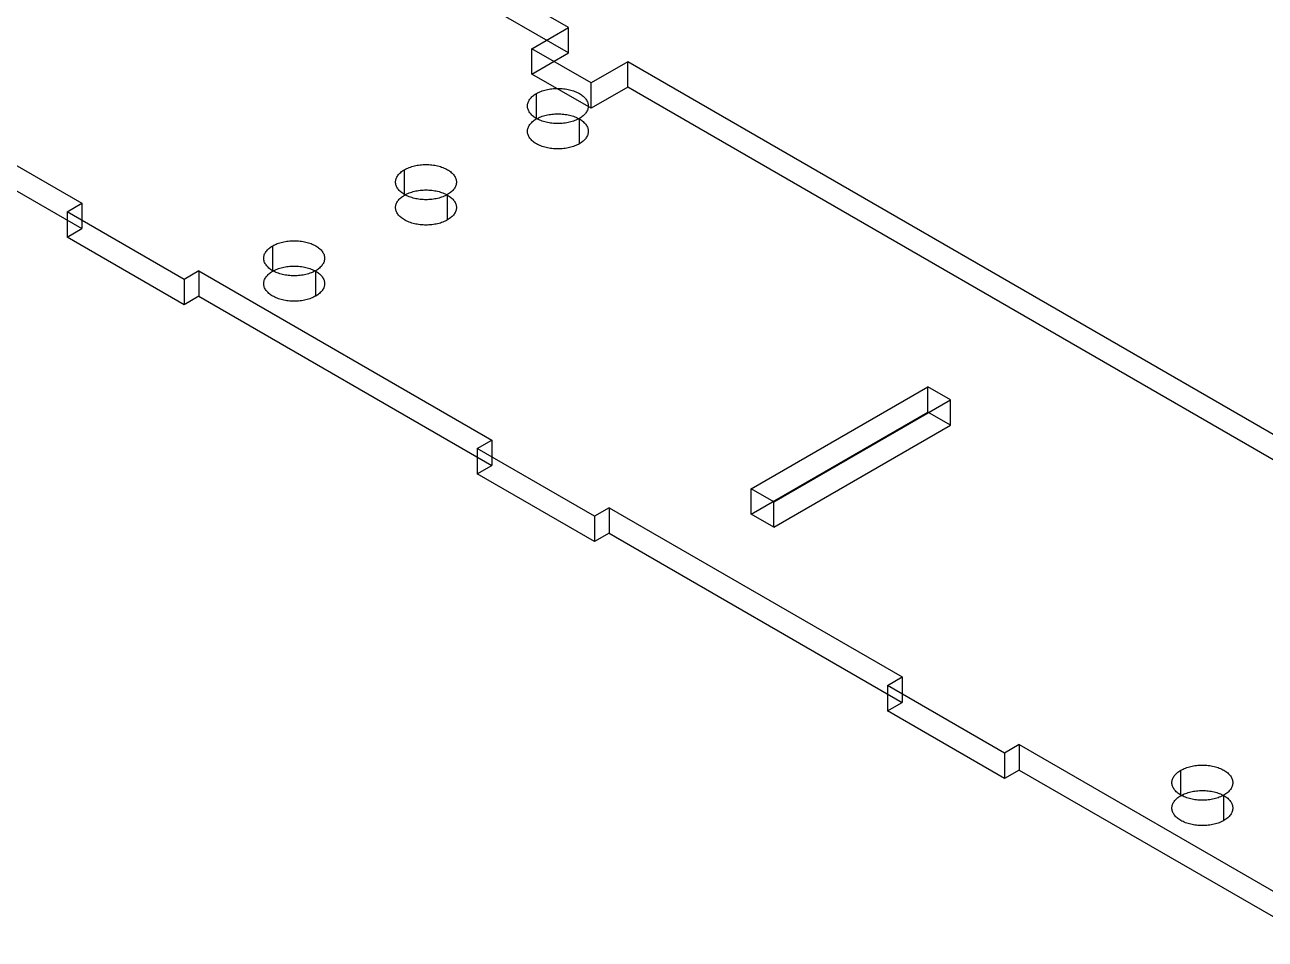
# Model space of a CAD drawing. Header units: inches. Extents: x 3 to 201, y 3 to 129.
# Drawn here: x 177.395 to 182.26, y 68.857 to 72.443 of the extents above; entities that cross this region are included whole.
import ezdxf

# ---------------------------------------------------------------- set-up
doc = ezdxf.new("R2010")
doc.units = ezdxf.units.IN
doc.header["$MEASUREMENT"] = 0

msp = doc.modelspace()

# ---------------------------------------------------------------- linework, layer by layer
at = {"layer": 'OUTLINE'}
for p, q in [((179.5274, 72.4321), (176.0538, 74.4376)), ((179.5274, 72.3325), (176.0538, 74.3381)), ((176.469, 72.4064), (177.6182, 71.7429)), ((179.3837, 72.3491), (179.5274, 72.4321)), ((179.5274, 72.3325), (179.5274, 72.4321)), ((176.469, 72.3069), (177.6182, 71.6433)), ((179.3837, 72.2496), (179.3837, 72.3491)), ((179.6163, 72.2148), (179.3837, 72.3491)), ((179.3837, 72.2496), (179.5274, 72.3325)), ((179.76, 72.2978), (179.6163, 72.2148)), ((183.2336, 70.2922), (179.76, 72.2978)), ((179.76, 72.1982), (179.76, 72.2978)), ((179.6163, 72.1153), (179.3837, 72.2496)), ((179.6163, 72.1153), (179.6163, 72.2148)), ((179.3804, 72.1569), (179.3833, 72.1598)), ((179.3833, 72.1598), (179.3864, 72.1627)), ((179.3864, 72.1627), (179.3898, 72.1654)), ((179.3898, 72.1654), (179.3934, 72.1681)), ((179.3934, 72.1681), (179.3972, 72.1707)), ((179.3972, 72.1707), (179.4013, 72.1731)), ((179.4013, 72.1731), (179.4055, 72.1754)), ((179.4013, 72.0736), (179.4013, 72.1731)), ((179.4055, 72.1754), (179.41, 72.1777)), ((179.41, 72.1777), (179.4146, 72.1797)), ((179.4146, 72.1797), (179.4194, 72.1817)), ((179.4194, 72.1817), (179.4243, 72.1835)), ((179.4243, 72.1835), (179.4294, 72.1852)), ((179.4294, 72.1852), (179.4347, 72.1867)), ((179.4347, 72.1867), (179.44, 72.1881)), ((179.44, 72.1881), (179.4455, 72.1893)), ((179.4455, 72.1893), (179.451, 72.1903)), ((179.451, 72.1903), (179.4567, 72.1912)), ((179.4567, 72.1912), (179.4624, 72.192)), ((179.4624, 72.192), (179.4682, 72.1926)), ((179.4682, 72.1926), (179.474, 72.193)), ((179.474, 72.193), (179.4798, 72.1932)), ((179.4798, 72.1932), (179.4857, 72.1933)), ((179.4857, 72.1933), (179.4915, 72.1932)), ((179.4915, 72.1932), (179.4974, 72.193)), ((179.4974, 72.193), (179.5032, 72.1926)), ((179.5032, 72.1926), (179.509, 72.192)), ((179.509, 72.192), (179.5147, 72.1912)), ((179.5147, 72.1912), (179.5203, 72.1903)), ((179.5203, 72.1903), (179.5259, 72.1893)), ((179.5259, 72.1893), (179.5314, 72.1881)), ((179.5314, 72.1881), (179.5367, 72.1867)), ((179.5367, 72.1867), (179.5419, 72.1852)), ((179.5419, 72.1852), (179.547, 72.1835)), ((179.547, 72.1835), (179.552, 72.1817)), ((179.552, 72.1817), (179.5568, 72.1797)), ((179.5568, 72.1797), (179.5614, 72.1777)), ((179.5614, 72.1777), (179.5658, 72.1754)), ((179.5658, 72.1754), (179.5701, 72.1731)), ((179.5701, 72.1731), (179.5741, 72.1707)), ((179.5741, 72.1707), (179.5779, 72.1681)), ((179.5779, 72.1681), (179.5815, 72.1654)), ((179.5815, 72.1654), (179.5849, 72.1627)), ((179.5849, 72.1627), (179.5881, 72.1598)), ((179.5881, 72.1598), (179.5909, 72.1569)), ((179.76, 72.1982), (179.6163, 72.1153)), ((183.2336, 70.1927), (179.76, 72.1982)), ((179.3663, 72.1244), (179.3665, 72.1278)), ((179.3665, 72.121), (179.3663, 72.1244)), ((179.3665, 72.1278), (179.3669, 72.1311)), ((179.3669, 72.1176), (179.3665, 72.121)), ((179.3669, 72.1311), (179.3676, 72.1345)), ((179.3676, 72.1143), (179.3669, 72.1176)), ((179.3676, 72.1345), (179.3686, 72.1378)), ((179.3686, 72.1109), (179.3676, 72.1143)), ((179.3686, 72.1378), (179.3699, 72.1411)), ((179.3699, 72.1076), (179.3686, 72.1109)), ((179.3699, 72.1411), (179.3715, 72.1444)), ((179.3715, 72.1444), (179.3733, 72.1476)), ((179.3733, 72.1476), (179.3754, 72.1508)), ((179.3754, 72.1508), (179.3778, 72.1538)), ((179.3778, 72.1538), (179.3804, 72.1569)), ((179.5909, 72.1569), (179.5936, 72.1538)), ((179.5936, 72.1538), (179.596, 72.1508)), ((179.596, 72.1508), (179.5981, 72.1476)), ((179.5981, 72.1476), (179.5999, 72.1444)), ((179.5999, 72.1444), (179.6015, 72.1411)), ((179.6015, 72.1411), (179.6027, 72.1378)), ((179.6027, 72.1109), (179.6015, 72.1076)), ((179.6027, 72.1378), (179.6037, 72.1345)), ((179.6037, 72.1143), (179.6027, 72.1109)), ((179.6037, 72.1345), (179.6045, 72.1311)), ((179.6045, 72.1176), (179.6037, 72.1143)), ((179.6045, 72.1311), (179.6049, 72.1278)), ((179.6049, 72.121), (179.6045, 72.1176)), ((179.6049, 72.1278), (179.605, 72.1244)), ((179.605, 72.1244), (179.6049, 72.121)), ((179.3715, 72.1044), (179.3699, 72.1076)), ((179.3733, 72.1012), (179.3715, 72.1044)), ((179.3754, 72.098), (179.3733, 72.1012)), ((179.3778, 72.0949), (179.3754, 72.098)), ((179.3804, 72.0919), (179.3778, 72.0949)), ((179.3833, 72.089), (179.3804, 72.0919)), ((179.3864, 72.0861), (179.3833, 72.089)), ((179.3833, 72.0603), (179.3864, 72.0631)), ((179.3898, 72.0833), (179.3864, 72.0861)), ((179.3864, 72.0631), (179.3898, 72.0659)), ((179.3934, 72.0807), (179.3898, 72.0833)), ((179.3898, 72.0659), (179.3934, 72.0686)), ((179.3972, 72.0781), (179.3934, 72.0807)), ((179.3934, 72.0686), (179.3972, 72.0711)), ((179.4013, 72.0757), (179.3972, 72.0781)), ((179.3972, 72.0711), (179.4013, 72.0736)), ((179.4013, 72.0736), (179.4055, 72.0759)), ((179.4055, 72.0733), (179.4013, 72.0757)), ((179.4055, 72.0759), (179.41, 72.0781)), ((179.41, 72.0711), (179.4055, 72.0733)), ((179.41, 72.0781), (179.4146, 72.0802)), ((179.4146, 72.069), (179.41, 72.0711)), ((179.4146, 72.0802), (179.4194, 72.0822)), ((179.4194, 72.0671), (179.4146, 72.069)), ((179.4194, 72.0822), (179.4243, 72.084)), ((179.4243, 72.0653), (179.4194, 72.0671)), ((179.4243, 72.084), (179.4294, 72.0856)), ((179.4294, 72.0636), (179.4243, 72.0653)), ((179.4294, 72.0856), (179.4347, 72.0872)), ((179.4347, 72.0621), (179.4294, 72.0636)), ((179.4347, 72.0872), (179.44, 72.0885)), ((179.44, 72.0607), (179.4347, 72.0621)), ((179.44, 72.0885), (179.4455, 72.0897)), ((179.4455, 72.0595), (179.44, 72.0607)), ((179.4455, 72.0897), (179.451, 72.0908)), ((179.451, 72.0908), (179.4567, 72.0917)), ((179.4567, 72.0917), (179.4624, 72.0924)), ((179.4624, 72.0924), (179.4682, 72.093)), ((179.4682, 72.093), (179.474, 72.0934)), ((179.474, 72.0934), (179.4798, 72.0937)), ((179.4798, 72.0937), (179.4857, 72.0938)), ((179.4857, 72.0938), (179.4915, 72.0937)), ((179.4915, 72.0937), (179.4974, 72.0934)), ((179.4974, 72.0934), (179.5032, 72.093)), ((179.5032, 72.093), (179.509, 72.0924)), ((179.509, 72.0924), (179.5147, 72.0917)), ((179.5147, 72.0917), (179.5203, 72.0908)), ((179.5203, 72.0908), (179.5259, 72.0897)), ((179.5259, 72.0897), (179.5314, 72.0885)), ((179.5314, 72.0607), (179.5259, 72.0595)), ((179.5314, 72.0885), (179.5367, 72.0872)), ((179.5367, 72.0621), (179.5314, 72.0607)), ((179.5367, 72.0872), (179.5419, 72.0856)), ((179.5419, 72.0636), (179.5367, 72.0621)), ((179.5419, 72.0856), (179.547, 72.084)), ((179.547, 72.0653), (179.5419, 72.0636)), ((179.547, 72.084), (179.552, 72.0822)), ((179.552, 72.0671), (179.547, 72.0653)), ((179.552, 72.0822), (179.5568, 72.0802)), ((179.5568, 72.069), (179.552, 72.0671)), ((179.5568, 72.0802), (179.5614, 72.0781)), ((179.5614, 72.0711), (179.5568, 72.069)), ((179.5614, 72.0781), (179.5658, 72.0759)), ((179.5658, 72.0733), (179.5614, 72.0711)), ((179.5658, 72.0759), (179.5701, 72.0736)), ((179.5701, 72.0757), (179.5658, 72.0733)), ((179.5741, 72.0781), (179.5701, 72.0757)), ((179.5701, 71.9761), (179.5701, 72.0757)), ((179.5701, 72.0736), (179.5741, 72.0711)), ((179.5779, 72.0807), (179.5741, 72.0781)), ((179.5741, 72.0711), (179.5779, 72.0686)), ((179.5815, 72.0833), (179.5779, 72.0807)), ((179.5779, 72.0686), (179.5815, 72.0659)), ((179.5849, 72.0861), (179.5815, 72.0833)), ((179.5815, 72.0659), (179.5849, 72.0631)), ((179.5881, 72.089), (179.5849, 72.0861)), ((179.5849, 72.0631), (179.5881, 72.0603)), ((179.5909, 72.0919), (179.5881, 72.089)), ((179.5936, 72.0949), (179.5909, 72.0919)), ((179.596, 72.098), (179.5936, 72.0949)), ((179.5981, 72.1012), (179.596, 72.098)), ((179.5999, 72.1044), (179.5981, 72.1012)), ((179.6015, 72.1076), (179.5999, 72.1044)), ((179.3663, 72.0249), (179.3665, 72.0282)), ((179.3665, 72.0215), (179.3663, 72.0249)), ((179.3665, 72.0282), (179.3669, 72.0316)), ((179.3669, 72.0181), (179.3665, 72.0215)), ((179.3669, 72.0316), (179.3676, 72.035)), ((179.3676, 72.0147), (179.3669, 72.0181)), ((179.3676, 72.035), (179.3686, 72.0383)), ((179.3686, 72.0114), (179.3676, 72.0147)), ((179.3686, 72.0383), (179.3699, 72.0416)), ((179.3699, 72.0416), (179.3715, 72.0449)), ((179.3715, 72.0449), (179.3733, 72.0481)), ((179.3733, 72.0481), (179.3754, 72.0512)), ((179.3754, 72.0512), (179.3778, 72.0543)), ((179.3778, 72.0543), (179.3804, 72.0573)), ((179.3804, 72.0573), (179.3833, 72.0603)), ((179.451, 72.0584), (179.4455, 72.0595)), ((179.4567, 72.0575), (179.451, 72.0584)), ((179.4624, 72.0568), (179.4567, 72.0575)), ((179.4682, 72.0562), (179.4624, 72.0568)), ((179.474, 72.0558), (179.4682, 72.0562)), ((179.4798, 72.0556), (179.474, 72.0558)), ((179.4857, 72.0555), (179.4798, 72.0556)), ((179.4915, 72.0556), (179.4857, 72.0555)), ((179.4974, 72.0558), (179.4915, 72.0556)), ((179.5032, 72.0562), (179.4974, 72.0558)), ((179.509, 72.0568), (179.5032, 72.0562)), ((179.5147, 72.0575), (179.509, 72.0568)), ((179.5203, 72.0584), (179.5147, 72.0575)), ((179.5259, 72.0595), (179.5203, 72.0584)), ((179.5881, 72.0603), (179.5909, 72.0573)), ((179.5909, 72.0573), (179.5936, 72.0543)), ((179.5936, 72.0543), (179.596, 72.0512)), ((179.596, 72.0512), (179.5981, 72.0481)), ((179.5981, 72.0481), (179.5999, 72.0449)), ((179.5999, 72.0449), (179.6015, 72.0416)), ((179.6015, 72.0416), (179.6027, 72.0383)), ((179.6027, 72.0383), (179.6037, 72.035)), ((179.6037, 72.0147), (179.6027, 72.0114)), ((179.6037, 72.035), (179.6045, 72.0316)), ((179.6045, 72.0181), (179.6037, 72.0147)), ((179.6045, 72.0316), (179.6049, 72.0282)), ((179.6049, 72.0215), (179.6045, 72.0181)), ((179.6049, 72.0282), (179.605, 72.0249)), ((179.605, 72.0249), (179.6049, 72.0215)), ((179.3699, 72.0081), (179.3686, 72.0114)), ((179.3715, 72.0049), (179.3699, 72.0081)), ((179.3733, 72.0016), (179.3715, 72.0049)), ((179.3754, 71.9985), (179.3733, 72.0016)), ((179.3778, 71.9954), (179.3754, 71.9985)), ((179.3804, 71.9924), (179.3778, 71.9954)), ((179.3833, 71.9894), (179.3804, 71.9924)), ((179.3864, 71.9866), (179.3833, 71.9894)), ((179.3898, 71.9838), (179.3864, 71.9866)), ((179.3934, 71.9811), (179.3898, 71.9838)), ((179.3972, 71.9786), (179.3934, 71.9811)), ((179.4013, 71.9761), (179.3972, 71.9786)), ((179.4055, 71.9738), (179.4013, 71.9761)), ((179.41, 71.9716), (179.4055, 71.9738)), ((179.4146, 71.9695), (179.41, 71.9716)), ((179.4194, 71.9676), (179.4146, 71.9695)), ((179.4243, 71.9658), (179.4194, 71.9676)), ((179.4294, 71.9641), (179.4243, 71.9658)), ((179.4347, 71.9626), (179.4294, 71.9641)), ((179.5419, 71.9641), (179.5367, 71.9626)), ((179.547, 71.9658), (179.5419, 71.9641)), ((179.552, 71.9676), (179.547, 71.9658)), ((179.5568, 71.9695), (179.552, 71.9676)), ((179.5614, 71.9716), (179.5568, 71.9695)), ((179.5658, 71.9738), (179.5614, 71.9716)), ((179.5701, 71.9761), (179.5658, 71.9738)), ((179.5741, 71.9786), (179.5701, 71.9761)), ((179.5779, 71.9811), (179.5741, 71.9786)), ((179.5815, 71.9838), (179.5779, 71.9811)), ((179.5849, 71.9866), (179.5815, 71.9838)), ((179.5881, 71.9894), (179.5849, 71.9866)), ((179.5909, 71.9924), (179.5881, 71.9894)), ((179.5936, 71.9954), (179.5909, 71.9924)), ((179.596, 71.9985), (179.5936, 71.9954)), ((179.5981, 72.0016), (179.596, 71.9985)), ((179.5999, 72.0049), (179.5981, 72.0016)), ((179.6015, 72.0081), (179.5999, 72.0049)), ((179.6027, 72.0114), (179.6015, 72.0081)), ((179.44, 71.9612), (179.4347, 71.9626)), ((179.4455, 71.96), (179.44, 71.9612)), ((179.451, 71.9589), (179.4455, 71.96)), ((179.4567, 71.958), (179.451, 71.9589)), ((179.4624, 71.9573), (179.4567, 71.958)), ((179.4682, 71.9567), (179.4624, 71.9573)), ((179.474, 71.9563), (179.4682, 71.9567)), ((179.4798, 71.956), (179.474, 71.9563)), ((179.4857, 71.9559), (179.4798, 71.956)), ((179.4915, 71.956), (179.4857, 71.9559)), ((179.4974, 71.9563), (179.4915, 71.956)), ((179.5032, 71.9567), (179.4974, 71.9563)), ((179.509, 71.9573), (179.5032, 71.9567)), ((179.5147, 71.958), (179.509, 71.9573)), ((179.5203, 71.9589), (179.5147, 71.958)), ((179.5259, 71.96), (179.5203, 71.9589)), ((179.5314, 71.9612), (179.5259, 71.96)), ((179.5367, 71.9626), (179.5314, 71.9612)), ((178.8693, 71.8641), (178.8727, 71.8669)), ((178.8727, 71.8669), (178.8763, 71.8695)), ((178.8763, 71.8695), (178.8801, 71.8721)), ((178.8801, 71.8721), (178.8841, 71.8745)), ((178.8841, 71.8745), (178.8884, 71.8769)), ((178.8841, 71.775), (178.8841, 71.8745)), ((178.8884, 71.8769), (178.8928, 71.8791)), ((178.8928, 71.8791), (178.8974, 71.8812)), ((178.8974, 71.8812), (178.9022, 71.8831)), ((178.9022, 71.8831), (178.9072, 71.8849)), ((178.9072, 71.8849), (178.9123, 71.8866)), ((178.9123, 71.8866), (178.9175, 71.8881)), ((178.9175, 71.8881), (178.9229, 71.8895)), ((178.9229, 71.8895), (178.9283, 71.8907)), ((178.9283, 71.8907), (178.9339, 71.8917)), ((178.9339, 71.8917), (178.9395, 71.8926)), ((178.9395, 71.8926), (178.9453, 71.8934)), ((178.9453, 71.8934), (178.951, 71.894)), ((178.951, 71.894), (178.9568, 71.8944)), ((178.9568, 71.8944), (178.9627, 71.8946)), ((178.9627, 71.8946), (178.9685, 71.8947)), ((178.9685, 71.8947), (178.9744, 71.8946)), ((178.9744, 71.8946), (178.9802, 71.8944)), ((178.9802, 71.8944), (178.986, 71.894)), ((178.986, 71.894), (178.9918, 71.8934)), ((178.9918, 71.8934), (178.9975, 71.8926)), ((178.9975, 71.8926), (179.0032, 71.8917)), ((179.0032, 71.8917), (179.0087, 71.8907)), ((179.0087, 71.8907), (179.0142, 71.8895)), ((179.0142, 71.8895), (179.0196, 71.8881)), ((179.0196, 71.8881), (179.0248, 71.8866)), ((179.0248, 71.8866), (179.0299, 71.8849)), ((179.0299, 71.8849), (179.0348, 71.8831)), ((179.0348, 71.8831), (179.0396, 71.8812)), ((179.0396, 71.8812), (179.0443, 71.8791)), ((179.0443, 71.8791), (179.0487, 71.8769)), ((179.0487, 71.8769), (179.0529, 71.8745)), ((179.0529, 71.8745), (179.057, 71.8721)), ((179.057, 71.8721), (179.0608, 71.8695)), ((179.0608, 71.8695), (179.0644, 71.8669)), ((179.0644, 71.8669), (179.0678, 71.8641)), ((178.8492, 71.8258), (178.8493, 71.8292)), ((178.8493, 71.8224), (178.8492, 71.8258)), ((178.8493, 71.8292), (178.8498, 71.8326)), ((178.8498, 71.819), (178.8493, 71.8224)), ((178.8498, 71.8326), (178.8505, 71.8359)), ((178.8505, 71.8157), (178.8498, 71.819)), ((178.8505, 71.8359), (178.8515, 71.8392)), ((178.8515, 71.8392), (178.8528, 71.8425)), ((178.8528, 71.8425), (178.8543, 71.8458)), ((178.8543, 71.8458), (178.8562, 71.849)), ((178.8562, 71.849), (178.8583, 71.8522)), ((178.8583, 71.8522), (178.8606, 71.8553)), ((178.8606, 71.8553), (178.8633, 71.8583)), ((178.8633, 71.8583), (178.8662, 71.8612)), ((178.8662, 71.8612), (178.8693, 71.8641)), ((179.0678, 71.8641), (179.0709, 71.8612)), ((179.0709, 71.8612), (179.0738, 71.8583)), ((179.0738, 71.8583), (179.0764, 71.8553)), ((179.0764, 71.8553), (179.0788, 71.8522)), ((179.0788, 71.8522), (179.0809, 71.849)), ((179.0809, 71.849), (179.0828, 71.8458)), ((179.0828, 71.8458), (179.0843, 71.8425)), ((179.0843, 71.8425), (179.0856, 71.8392)), ((179.0856, 71.8392), (179.0866, 71.8359)), ((179.0866, 71.8359), (179.0873, 71.8326)), ((179.0873, 71.819), (179.0866, 71.8157)), ((179.0873, 71.8326), (179.0877, 71.8292)), ((179.0877, 71.8224), (179.0873, 71.819)), ((179.0877, 71.8292), (179.0879, 71.8258)), ((179.0879, 71.8258), (179.0877, 71.8224)), ((178.8515, 71.8124), (178.8505, 71.8157)), ((178.8528, 71.8091), (178.8515, 71.8124)), ((178.8543, 71.8058), (178.8528, 71.8091)), ((178.8562, 71.8026), (178.8543, 71.8058)), ((178.8583, 71.7994), (178.8562, 71.8026)), ((178.8606, 71.7963), (178.8583, 71.7994)), ((178.8633, 71.7933), (178.8606, 71.7963)), ((178.8662, 71.7904), (178.8633, 71.7933)), ((178.8693, 71.7875), (178.8662, 71.7904)), ((178.8727, 71.7848), (178.8693, 71.7875)), ((178.8763, 71.7821), (178.8727, 71.7848)), ((178.8727, 71.7673), (178.8763, 71.77)), ((178.8801, 71.7795), (178.8763, 71.7821)), ((178.8763, 71.77), (178.8801, 71.7726)), ((178.8841, 71.7771), (178.8801, 71.7795)), ((178.8801, 71.7726), (178.8841, 71.775)), ((178.8841, 71.775), (178.8884, 71.7773)), ((178.8884, 71.7747), (178.8841, 71.7771)), ((178.8884, 71.7773), (178.8928, 71.7795)), ((178.8928, 71.7725), (178.8884, 71.7747)), ((178.8928, 71.7795), (178.8974, 71.7816)), ((178.8974, 71.7705), (178.8928, 71.7725)), ((178.8974, 71.7816), (178.9022, 71.7836)), ((178.9022, 71.7685), (178.8974, 71.7705)), ((178.9022, 71.7836), (178.9072, 71.7854)), ((178.9072, 71.7854), (178.9123, 71.787)), ((178.9123, 71.787), (178.9175, 71.7886)), ((178.9175, 71.7886), (178.9229, 71.7899)), ((178.9229, 71.7899), (178.9283, 71.7912)), ((178.9283, 71.7912), (178.9339, 71.7922)), ((178.9339, 71.7922), (178.9395, 71.7931)), ((178.9395, 71.7931), (178.9453, 71.7939)), ((178.9453, 71.7939), (178.951, 71.7944)), ((178.951, 71.7944), (178.9568, 71.7949)), ((178.9568, 71.7949), (178.9627, 71.7951)), ((178.9627, 71.7951), (178.9685, 71.7952)), ((178.9685, 71.7952), (178.9744, 71.7951)), ((178.9744, 71.7951), (178.9802, 71.7949)), ((178.9802, 71.7949), (178.986, 71.7944)), ((178.986, 71.7944), (178.9918, 71.7939)), ((178.9918, 71.7939), (178.9975, 71.7931)), ((178.9975, 71.7931), (179.0032, 71.7922)), ((179.0032, 71.7922), (179.0087, 71.7912)), ((179.0087, 71.7912), (179.0142, 71.7899)), ((179.0142, 71.7899), (179.0196, 71.7886)), ((179.0196, 71.7886), (179.0248, 71.787)), ((179.0248, 71.787), (179.0299, 71.7854)), ((179.0299, 71.7854), (179.0348, 71.7836)), ((179.0348, 71.7836), (179.0396, 71.7816)), ((179.0396, 71.7705), (179.0348, 71.7685)), ((179.0396, 71.7816), (179.0443, 71.7795)), ((179.0443, 71.7725), (179.0396, 71.7705)), ((179.0443, 71.7795), (179.0487, 71.7773)), ((179.0487, 71.7747), (179.0443, 71.7725)), ((179.0487, 71.7773), (179.0529, 71.775)), ((179.0529, 71.7771), (179.0487, 71.7747)), ((179.057, 71.7795), (179.0529, 71.7771)), ((179.0529, 71.6775), (179.0529, 71.7771)), ((179.0529, 71.775), (179.057, 71.7726)), ((179.0608, 71.7821), (179.057, 71.7795)), ((179.057, 71.7726), (179.0608, 71.77)), ((179.0644, 71.7848), (179.0608, 71.7821)), ((179.0608, 71.77), (179.0644, 71.7673)), ((179.0678, 71.7875), (179.0644, 71.7848)), ((179.0709, 71.7904), (179.0678, 71.7875)), ((179.0738, 71.7933), (179.0709, 71.7904)), ((179.0764, 71.7963), (179.0738, 71.7933)), ((179.0788, 71.7994), (179.0764, 71.7963)), ((179.0809, 71.8026), (179.0788, 71.7994)), ((179.0828, 71.8058), (179.0809, 71.8026)), ((179.0843, 71.8091), (179.0828, 71.8058)), ((179.0856, 71.8124), (179.0843, 71.8091)), ((179.0866, 71.8157), (179.0856, 71.8124)), ((177.5607, 71.7097), (177.6182, 71.7429)), ((177.6182, 71.7429), (177.6182, 71.6433)), ((178.8492, 71.7263), (178.8493, 71.7297)), ((178.8493, 71.7229), (178.8492, 71.7263)), ((178.8493, 71.7297), (178.8498, 71.733)), ((178.8498, 71.7195), (178.8493, 71.7229)), ((178.8498, 71.733), (178.8505, 71.7364)), ((178.8505, 71.7364), (178.8515, 71.7397)), ((178.8515, 71.7397), (178.8528, 71.743)), ((178.8528, 71.743), (178.8543, 71.7463)), ((178.8543, 71.7463), (178.8562, 71.7495)), ((178.8562, 71.7495), (178.8583, 71.7526)), ((178.8583, 71.7526), (178.8606, 71.7557)), ((178.8606, 71.7557), (178.8633, 71.7588)), ((178.8633, 71.7588), (178.8662, 71.7617)), ((178.8662, 71.7617), (178.8693, 71.7646)), ((178.8693, 71.7646), (178.8727, 71.7673)), ((178.9072, 71.7667), (178.9022, 71.7685)), ((178.9123, 71.765), (178.9072, 71.7667)), ((178.9175, 71.7635), (178.9123, 71.765)), ((178.9229, 71.7621), (178.9175, 71.7635)), ((178.9283, 71.7609), (178.9229, 71.7621)), ((178.9339, 71.7599), (178.9283, 71.7609)), ((178.9395, 71.759), (178.9339, 71.7599)), ((178.9453, 71.7582), (178.9395, 71.759)), ((178.951, 71.7576), (178.9453, 71.7582)), ((178.9568, 71.7572), (178.951, 71.7576)), ((178.9627, 71.757), (178.9568, 71.7572)), ((178.9685, 71.7569), (178.9627, 71.757)), ((178.9744, 71.757), (178.9685, 71.7569)), ((178.9802, 71.7572), (178.9744, 71.757)), ((178.986, 71.7576), (178.9802, 71.7572)), ((178.9918, 71.7582), (178.986, 71.7576)), ((178.9975, 71.759), (178.9918, 71.7582)), ((179.0032, 71.7599), (178.9975, 71.759)), ((179.0087, 71.7609), (179.0032, 71.7599)), ((179.0142, 71.7621), (179.0087, 71.7609)), ((179.0196, 71.7635), (179.0142, 71.7621)), ((179.0248, 71.765), (179.0196, 71.7635)), ((179.0299, 71.7667), (179.0248, 71.765)), ((179.0348, 71.7685), (179.0299, 71.7667)), ((179.0644, 71.7673), (179.0678, 71.7646)), ((179.0678, 71.7646), (179.0709, 71.7617)), ((179.0709, 71.7617), (179.0738, 71.7588)), ((179.0738, 71.7588), (179.0764, 71.7557)), ((179.0764, 71.7557), (179.0788, 71.7526)), ((179.0788, 71.7526), (179.0809, 71.7495)), ((179.0809, 71.7495), (179.0828, 71.7463)), ((179.0828, 71.7463), (179.0843, 71.743)), ((179.0843, 71.743), (179.0856, 71.7397)), ((179.0856, 71.7397), (179.0866, 71.7364)), ((179.0866, 71.7364), (179.0873, 71.733)), ((179.0873, 71.733), (179.0877, 71.7297)), ((179.0877, 71.7229), (179.0873, 71.7195)), ((179.0877, 71.7297), (179.0879, 71.7263)), ((179.0879, 71.7263), (179.0877, 71.7229)), ((177.5607, 71.7097), (177.5607, 71.6102)), ((178.0204, 71.4443), (177.5607, 71.7097)), ((178.8505, 71.7162), (178.8498, 71.7195)), ((178.8515, 71.7128), (178.8505, 71.7162)), ((178.8528, 71.7095), (178.8515, 71.7128)), ((178.8543, 71.7063), (178.8528, 71.7095)), ((178.8562, 71.7031), (178.8543, 71.7063)), ((178.8583, 71.6999), (178.8562, 71.7031)), ((178.8606, 71.6968), (178.8583, 71.6999)), ((178.8633, 71.6938), (178.8606, 71.6968)), ((178.8662, 71.6908), (178.8633, 71.6938)), ((178.8693, 71.688), (178.8662, 71.6908)), ((178.8727, 71.6852), (178.8693, 71.688)), ((178.8763, 71.6826), (178.8727, 71.6852)), ((178.8801, 71.68), (178.8763, 71.6826)), ((178.8841, 71.6775), (178.8801, 71.68)), ((178.8884, 71.6752), (178.8841, 71.6775)), ((178.8928, 71.673), (178.8884, 71.6752)), ((178.8974, 71.6709), (178.8928, 71.673)), ((179.0443, 71.673), (179.0396, 71.6709)), ((179.0487, 71.6752), (179.0443, 71.673)), ((179.0529, 71.6775), (179.0487, 71.6752)), ((179.057, 71.68), (179.0529, 71.6775)), ((179.0608, 71.6826), (179.057, 71.68)), ((179.0644, 71.6852), (179.0608, 71.6826)), ((179.0678, 71.688), (179.0644, 71.6852)), ((179.0709, 71.6908), (179.0678, 71.688)), ((179.0738, 71.6938), (179.0709, 71.6908)), ((179.0764, 71.6968), (179.0738, 71.6938)), ((179.0788, 71.6999), (179.0764, 71.6968)), ((179.0809, 71.7031), (179.0788, 71.6999)), ((179.0828, 71.7063), (179.0809, 71.7031)), ((179.0843, 71.7095), (179.0828, 71.7063)), ((179.0856, 71.7128), (179.0843, 71.7095)), ((179.0866, 71.7162), (179.0856, 71.7128)), ((179.0873, 71.7195), (179.0866, 71.7162)), ((177.5607, 71.6102), (177.6182, 71.6433)), ((178.9022, 71.669), (178.8974, 71.6709)), ((178.9072, 71.6672), (178.9022, 71.669)), ((178.9123, 71.6655), (178.9072, 71.6672)), ((178.9175, 71.664), (178.9123, 71.6655)), ((178.9229, 71.6626), (178.9175, 71.664)), ((178.9283, 71.6614), (178.9229, 71.6626)), ((178.9339, 71.6603), (178.9283, 71.6614)), ((178.9395, 71.6594), (178.9339, 71.6603)), ((178.9453, 71.6587), (178.9395, 71.6594)), ((178.951, 71.6581), (178.9453, 71.6587)), ((178.9568, 71.6577), (178.951, 71.6581)), ((178.9627, 71.6574), (178.9568, 71.6577)), ((178.9685, 71.6574), (178.9627, 71.6574)), ((178.9744, 71.6574), (178.9685, 71.6574)), ((178.9802, 71.6577), (178.9744, 71.6574)), ((178.986, 71.6581), (178.9802, 71.6577)), ((178.9918, 71.6587), (178.986, 71.6581)), ((178.9975, 71.6594), (178.9918, 71.6587)), ((179.0032, 71.6603), (178.9975, 71.6594)), ((179.0087, 71.6614), (179.0032, 71.6603)), ((179.0142, 71.6626), (179.0087, 71.6614)), ((179.0196, 71.664), (179.0142, 71.6626)), ((179.0248, 71.6655), (179.0196, 71.664)), ((179.0299, 71.6672), (179.0248, 71.6655)), ((179.0348, 71.669), (179.0299, 71.6672)), ((179.0396, 71.6709), (179.0348, 71.669)), ((178.0204, 71.3448), (177.5607, 71.6102)), ((178.363, 71.5735), (178.367, 71.5759)), ((178.367, 71.5759), (178.3712, 71.5783)), ((178.367, 71.4764), (178.367, 71.5759)), ((178.3712, 71.5783), (178.3757, 71.5805)), ((178.3757, 71.5805), (178.3803, 71.5826)), ((178.3803, 71.5826), (178.3851, 71.5845)), ((178.3851, 71.5845), (178.39, 71.5863)), ((178.39, 71.5863), (178.3951, 71.588)), ((178.3951, 71.588), (178.4004, 71.5895)), ((178.4004, 71.5895), (178.4057, 71.5909)), ((178.4057, 71.5909), (178.4112, 71.5921)), ((178.4112, 71.5921), (178.4167, 71.5932)), ((178.4167, 71.5932), (178.4224, 71.5941)), ((178.4224, 71.5941), (178.4281, 71.5948)), ((178.4281, 71.5948), (178.4339, 71.5954)), ((178.4339, 71.5954), (178.4397, 71.5958)), ((178.4397, 71.5958), (178.4455, 71.596)), ((178.4455, 71.596), (178.4514, 71.5961)), ((178.4514, 71.5961), (178.4572, 71.596)), ((178.4572, 71.596), (178.4631, 71.5958)), ((178.4631, 71.5958), (178.4689, 71.5954)), ((178.4689, 71.5954), (178.4747, 71.5948)), ((178.4747, 71.5948), (178.4804, 71.5941)), ((178.4804, 71.5941), (178.486, 71.5932)), ((178.486, 71.5932), (178.4916, 71.5921)), ((178.4916, 71.5921), (178.4971, 71.5909)), ((178.4971, 71.5909), (178.5024, 71.5895)), ((178.5024, 71.5895), (178.5077, 71.588)), ((178.5077, 71.588), (178.5127, 71.5863)), ((178.5127, 71.5863), (178.5177, 71.5845)), ((178.5177, 71.5845), (178.5225, 71.5826)), ((178.5225, 71.5826), (178.5271, 71.5805)), ((178.5271, 71.5805), (178.5315, 71.5783)), ((178.5315, 71.5783), (178.5358, 71.5759)), ((178.5358, 71.5759), (178.5398, 71.5735)), ((178.332, 71.5272), (178.3322, 71.5306)), ((178.3322, 71.5238), (178.332, 71.5272)), ((178.3322, 71.5306), (178.3326, 71.534)), ((178.3326, 71.534), (178.3333, 71.5373)), ((178.3333, 71.5373), (178.3343, 71.5407)), ((178.3343, 71.5407), (178.3356, 71.544)), ((178.3356, 71.544), (178.3372, 71.5472)), ((178.3372, 71.5472), (178.339, 71.5504)), ((178.339, 71.5504), (178.3411, 71.5536)), ((178.3411, 71.5536), (178.3435, 71.5567)), ((178.3435, 71.5567), (178.3461, 71.5597)), ((178.3461, 71.5597), (178.349, 71.5626)), ((178.349, 71.5626), (178.3521, 71.5655)), ((178.3521, 71.5655), (178.3555, 71.5683)), ((178.3555, 71.5683), (178.3591, 71.5709)), ((178.3591, 71.5709), (178.363, 71.5735)), ((178.5398, 71.5735), (178.5437, 71.5709)), ((178.5437, 71.5709), (178.5473, 71.5683)), ((178.5473, 71.5683), (178.5506, 71.5655)), ((178.5506, 71.5655), (178.5538, 71.5626)), ((178.5538, 71.5626), (178.5567, 71.5597)), ((178.5567, 71.5597), (178.5593, 71.5567)), ((178.5593, 71.5567), (178.5617, 71.5536)), ((178.5617, 71.5536), (178.5638, 71.5504)), ((178.5638, 71.5504), (178.5656, 71.5472)), ((178.5656, 71.5472), (178.5672, 71.544)), ((178.5672, 71.544), (178.5684, 71.5407)), ((178.5684, 71.5407), (178.5695, 71.5373)), ((178.5695, 71.5373), (178.5702, 71.534)), ((178.5702, 71.534), (178.5706, 71.5306)), ((178.5706, 71.5306), (178.5707, 71.5272)), ((178.5707, 71.5272), (178.5706, 71.5238)), ((178.0779, 71.4775), (178.0204, 71.4443)), ((178.0779, 71.4775), (178.0779, 71.3779)), ((178.0779, 71.4775), (179.2271, 70.8139)), ((178.3326, 71.5205), (178.3322, 71.5238)), ((178.3333, 71.5171), (178.3326, 71.5205)), ((178.3343, 71.5138), (178.3333, 71.5171)), ((178.3356, 71.5105), (178.3343, 71.5138)), ((178.3372, 71.5072), (178.3356, 71.5105)), ((178.339, 71.504), (178.3372, 71.5072)), ((178.3411, 71.5008), (178.339, 71.504)), ((178.3435, 71.4978), (178.3411, 71.5008)), ((178.3461, 71.4947), (178.3435, 71.4978)), ((178.349, 71.4918), (178.3461, 71.4947)), ((178.3521, 71.4889), (178.349, 71.4918)), ((178.3555, 71.4862), (178.3521, 71.4889)), ((178.3591, 71.4835), (178.3555, 71.4862)), ((178.363, 71.4809), (178.3591, 71.4835)), ((178.367, 71.4785), (178.363, 71.4809)), ((178.367, 71.4764), (178.3712, 71.4788)), ((178.3712, 71.4762), (178.367, 71.4785)), ((178.3712, 71.4788), (178.3757, 71.481)), ((178.3757, 71.481), (178.3803, 71.483)), ((178.3803, 71.483), (178.3851, 71.485)), ((178.3851, 71.485), (178.39, 71.4868)), ((178.39, 71.4868), (178.3951, 71.4885)), ((178.3951, 71.4885), (178.4004, 71.49)), ((178.4004, 71.49), (178.4057, 71.4914)), ((178.4057, 71.4914), (178.4112, 71.4926)), ((178.4112, 71.4926), (178.4167, 71.4936)), ((178.4167, 71.4936), (178.4224, 71.4945)), ((178.4224, 71.4945), (178.4281, 71.4953)), ((178.4281, 71.4953), (178.4339, 71.4959)), ((178.4339, 71.4959), (178.4397, 71.4963)), ((178.4397, 71.4963), (178.4455, 71.4965)), ((178.4455, 71.4965), (178.4514, 71.4966)), ((178.4514, 71.4966), (178.4572, 71.4965)), ((178.4572, 71.4965), (178.4631, 71.4963)), ((178.4631, 71.4963), (178.4689, 71.4959)), ((178.4689, 71.4959), (178.4747, 71.4953)), ((178.4747, 71.4953), (178.4804, 71.4945)), ((178.4804, 71.4945), (178.486, 71.4936)), ((178.486, 71.4936), (178.4916, 71.4926)), ((178.4916, 71.4926), (178.4971, 71.4914)), ((178.4971, 71.4914), (178.5024, 71.49)), ((178.5024, 71.49), (178.5077, 71.4885)), ((178.5077, 71.4885), (178.5127, 71.4868)), ((178.5127, 71.4868), (178.5177, 71.485)), ((178.5177, 71.485), (178.5225, 71.483)), ((178.5225, 71.483), (178.5271, 71.481)), ((178.5271, 71.481), (178.5315, 71.4788)), ((178.5315, 71.4788), (178.5358, 71.4764)), ((178.5358, 71.4785), (178.5315, 71.4762)), ((178.5398, 71.4809), (178.5358, 71.4785)), ((178.5358, 71.379), (178.5358, 71.4785)), ((178.5437, 71.4835), (178.5398, 71.4809)), ((178.5473, 71.4862), (178.5437, 71.4835)), ((178.5506, 71.4889), (178.5473, 71.4862)), ((178.5538, 71.4918), (178.5506, 71.4889)), ((178.5567, 71.4947), (178.5538, 71.4918)), ((178.5593, 71.4978), (178.5567, 71.4947)), ((178.5617, 71.5008), (178.5593, 71.4978)), ((178.5638, 71.504), (178.5617, 71.5008)), ((178.5656, 71.5072), (178.5638, 71.504)), ((178.5672, 71.5105), (178.5656, 71.5072)), ((178.5684, 71.5138), (178.5672, 71.5105)), ((178.5695, 71.5171), (178.5684, 71.5138)), ((178.5702, 71.5205), (178.5695, 71.5171)), ((178.5706, 71.5238), (178.5702, 71.5205)), ((178.0204, 71.4443), (178.0204, 71.3448)), ((178.332, 71.4277), (178.3322, 71.4311)), ((178.3322, 71.4311), (178.3326, 71.4344)), ((178.3326, 71.4344), (178.3333, 71.4378)), ((178.3333, 71.4378), (178.3343, 71.4411)), ((178.3343, 71.4411), (178.3356, 71.4444)), ((178.3356, 71.4444), (178.3372, 71.4477)), ((178.3372, 71.4477), (178.339, 71.4509)), ((178.339, 71.4509), (178.3411, 71.4541)), ((178.3411, 71.4541), (178.3435, 71.4572)), ((178.3435, 71.4572), (178.3461, 71.4602)), ((178.3461, 71.4602), (178.349, 71.4631)), ((178.349, 71.4631), (178.3521, 71.466)), ((178.3521, 71.466), (178.3555, 71.4687)), ((178.3555, 71.4687), (178.3591, 71.4714)), ((178.3591, 71.4714), (178.363, 71.474)), ((178.363, 71.474), (178.367, 71.4764)), ((178.3757, 71.4739), (178.3712, 71.4762)), ((178.3803, 71.4719), (178.3757, 71.4739)), ((178.3851, 71.4699), (178.3803, 71.4719)), ((178.39, 71.4681), (178.3851, 71.4699)), ((178.3951, 71.4664), (178.39, 71.4681)), ((178.4004, 71.4649), (178.3951, 71.4664)), ((178.4057, 71.4636), (178.4004, 71.4649)), ((178.4112, 71.4623), (178.4057, 71.4636)), ((178.4167, 71.4613), (178.4112, 71.4623)), ((178.4224, 71.4604), (178.4167, 71.4613)), ((178.4281, 71.4596), (178.4224, 71.4604)), ((178.4339, 71.4591), (178.4281, 71.4596)), ((178.4397, 71.4586), (178.4339, 71.4591)), ((178.4455, 71.4584), (178.4397, 71.4586)), ((178.4514, 71.4583), (178.4455, 71.4584)), ((178.4572, 71.4584), (178.4514, 71.4583)), ((178.4631, 71.4586), (178.4572, 71.4584)), ((178.4689, 71.4591), (178.4631, 71.4586)), ((178.4747, 71.4596), (178.4689, 71.4591)), ((178.4804, 71.4604), (178.4747, 71.4596)), ((178.486, 71.4613), (178.4804, 71.4604)), ((178.4916, 71.4623), (178.486, 71.4613)), ((178.4971, 71.4636), (178.4916, 71.4623)), ((178.5024, 71.4649), (178.4971, 71.4636)), ((178.5077, 71.4664), (178.5024, 71.4649)), ((178.5127, 71.4681), (178.5077, 71.4664)), ((178.5177, 71.4699), (178.5127, 71.4681)), ((178.5225, 71.4719), (178.5177, 71.4699)), ((178.5271, 71.4739), (178.5225, 71.4719)), ((178.5315, 71.4762), (178.5271, 71.4739)), ((178.5358, 71.4764), (178.5398, 71.474)), ((178.5398, 71.474), (178.5437, 71.4714)), ((178.5437, 71.4714), (178.5473, 71.4687)), ((178.5473, 71.4687), (178.5506, 71.466)), ((178.5506, 71.466), (178.5538, 71.4631)), ((178.5538, 71.4631), (178.5567, 71.4602)), ((178.5567, 71.4602), (178.5593, 71.4572)), ((178.5593, 71.4572), (178.5617, 71.4541)), ((178.5617, 71.4541), (178.5638, 71.4509)), ((178.5638, 71.4509), (178.5656, 71.4477)), ((178.5656, 71.4477), (178.5672, 71.4444)), ((178.5672, 71.4444), (178.5684, 71.4411)), ((178.5684, 71.4411), (178.5695, 71.4378)), ((178.5695, 71.4378), (178.5702, 71.4344)), ((178.5702, 71.4344), (178.5706, 71.4311)), ((178.5706, 71.4311), (178.5707, 71.4277)), ((178.3322, 71.4243), (178.332, 71.4277)), ((178.3326, 71.4209), (178.3322, 71.4243)), ((178.3333, 71.4176), (178.3326, 71.4209)), ((178.3343, 71.4142), (178.3333, 71.4176)), ((178.3356, 71.4109), (178.3343, 71.4142)), ((178.3372, 71.4077), (178.3356, 71.4109)), ((178.339, 71.4045), (178.3372, 71.4077)), ((178.3411, 71.4013), (178.339, 71.4045)), ((178.3435, 71.3982), (178.3411, 71.4013)), ((178.3461, 71.3952), (178.3435, 71.3982)), ((178.349, 71.3923), (178.3461, 71.3952)), ((178.3521, 71.3894), (178.349, 71.3923)), ((178.3555, 71.3866), (178.3521, 71.3894)), ((178.3591, 71.384), (178.3555, 71.3866)), ((178.363, 71.3814), (178.3591, 71.384)), ((178.367, 71.379), (178.363, 71.3814)), ((178.5398, 71.3814), (178.5358, 71.379)), ((178.5437, 71.384), (178.5398, 71.3814)), ((178.5473, 71.3866), (178.5437, 71.384)), ((178.5506, 71.3894), (178.5473, 71.3866)), ((178.5538, 71.3923), (178.5506, 71.3894)), ((178.5567, 71.3952), (178.5538, 71.3923)), ((178.5593, 71.3982), (178.5567, 71.3952)), ((178.5617, 71.4013), (178.5593, 71.3982)), ((178.5638, 71.4045), (178.5617, 71.4013)), ((178.5656, 71.4077), (178.5638, 71.4045)), ((178.5672, 71.4109), (178.5656, 71.4077)), ((178.5684, 71.4142), (178.5672, 71.4109)), ((178.5695, 71.4176), (178.5684, 71.4142)), ((178.5702, 71.4209), (178.5695, 71.4176)), ((178.5706, 71.4243), (178.5702, 71.4209)), ((178.5707, 71.4277), (178.5706, 71.4243)), ((178.0779, 71.3779), (178.0204, 71.3448)), ((178.0779, 71.3779), (179.2271, 70.7144)), ((178.3712, 71.3766), (178.367, 71.379)), ((178.3757, 71.3744), (178.3712, 71.3766)), ((178.3803, 71.3723), (178.3757, 71.3744)), ((178.3851, 71.3704), (178.3803, 71.3723)), ((178.39, 71.3686), (178.3851, 71.3704)), ((178.3951, 71.3669), (178.39, 71.3686)), ((178.4004, 71.3654), (178.3951, 71.3669)), ((178.4057, 71.364), (178.4004, 71.3654)), ((178.4112, 71.3628), (178.4057, 71.364)), ((178.4167, 71.3617), (178.4112, 71.3628)), ((178.4224, 71.3608), (178.4167, 71.3617)), ((178.4281, 71.3601), (178.4224, 71.3608)), ((178.4339, 71.3595), (178.4281, 71.3601)), ((178.4397, 71.3591), (178.4339, 71.3595)), ((178.4455, 71.3589), (178.4397, 71.3591)), ((178.4514, 71.3588), (178.4455, 71.3589)), ((178.4572, 71.3589), (178.4514, 71.3588)), ((178.4631, 71.3591), (178.4572, 71.3589)), ((178.4689, 71.3595), (178.4631, 71.3591)), ((178.4747, 71.3601), (178.4689, 71.3595)), ((178.4804, 71.3608), (178.4747, 71.3601)), ((178.486, 71.3617), (178.4804, 71.3608)), ((178.4916, 71.3628), (178.486, 71.3617)), ((178.4971, 71.364), (178.4916, 71.3628)), ((178.5024, 71.3654), (178.4971, 71.364)), ((178.5077, 71.3669), (178.5024, 71.3654)), ((178.5127, 71.3686), (178.5077, 71.3669)), ((178.5177, 71.3704), (178.5127, 71.3686)), ((178.5225, 71.3723), (178.5177, 71.3704)), ((178.5271, 71.3744), (178.5225, 71.3723)), ((178.5315, 71.3766), (178.5271, 71.3744)), ((178.5358, 71.379), (178.5315, 71.3766)), ((180.2443, 70.6232), (180.9366, 71.0229)), ((181.0255, 70.9715), (180.9366, 71.0229)), ((180.9366, 70.9233), (180.9366, 71.0229)), ((180.3332, 70.5718), (181.0255, 70.9715)), ((181.0255, 70.872), (181.0255, 70.9715)), ((180.2443, 70.5236), (180.9366, 70.9233)), ((181.0255, 70.872), (180.9366, 70.9233)), ((180.3332, 70.4723), (181.0255, 70.872)), ((179.1696, 70.7808), (179.2271, 70.8139)), ((179.2271, 70.8139), (179.2271, 70.7144)), ((179.1696, 70.7808), (179.1696, 70.6812)), ((179.6293, 70.5154), (179.1696, 70.7808)), ((179.1696, 70.6812), (179.2271, 70.7144)), ((179.6293, 70.4158), (179.1696, 70.6812)), ((180.3332, 70.5718), (180.2443, 70.6232)), ((180.2443, 70.5236), (180.2443, 70.6232)), ((180.3332, 70.4723), (180.3332, 70.5718)), ((179.6868, 70.5485), (179.6293, 70.5154)), ((179.6293, 70.5154), (179.6293, 70.4158)), ((179.6868, 70.5485), (179.6868, 70.449)), ((179.6868, 70.5485), (180.836, 69.885)), ((180.3332, 70.4723), (180.2443, 70.5236)), ((179.6868, 70.449), (179.6293, 70.4158)), ((179.6868, 70.449), (180.836, 69.7855)), ((180.7786, 69.8518), (180.836, 69.885)), ((180.836, 69.885), (180.836, 69.7855)), ((180.7786, 69.8518), (180.7786, 69.7523)), ((181.2382, 69.5864), (180.7786, 69.8518)), ((180.7786, 69.7523), (180.836, 69.7855)), ((181.2382, 69.4869), (180.7786, 69.7523)), ((181.2957, 69.6196), (181.2382, 69.5864)), ((181.2382, 69.5864), (181.2382, 69.4869)), ((181.2957, 69.6196), (181.2957, 69.5201)), ((181.2957, 69.6196), (182.4449, 68.9561)), ((181.9526, 69.5294), (181.9577, 69.5311)), ((181.9577, 69.5311), (181.9629, 69.5326)), ((181.9629, 69.5326), (181.9683, 69.534)), ((181.9683, 69.534), (181.9737, 69.5352)), ((181.9737, 69.5352), (181.9793, 69.5363)), ((181.9793, 69.5363), (181.985, 69.5372)), ((181.985, 69.5372), (181.9907, 69.5379)), ((181.9907, 69.5379), (181.9964, 69.5385)), ((181.9964, 69.5385), (182.0023, 69.5389)), ((182.0023, 69.5389), (182.0081, 69.5391)), ((182.0081, 69.5391), (182.014, 69.5392)), ((182.014, 69.5392), (182.0198, 69.5391)), ((182.0198, 69.5391), (182.0257, 69.5389)), ((182.0257, 69.5389), (182.0315, 69.5385)), ((182.0315, 69.5385), (182.0372, 69.5379)), ((182.0372, 69.5379), (182.043, 69.5372)), ((182.043, 69.5372), (182.0486, 69.5363)), ((182.0486, 69.5363), (182.0542, 69.5352)), ((182.0542, 69.5352), (182.0596, 69.534)), ((182.0596, 69.534), (182.065, 69.5326)), ((182.065, 69.5326), (182.0702, 69.5311)), ((182.0702, 69.5311), (182.0753, 69.5294)), ((181.2957, 69.5201), (181.2382, 69.4869)), ((181.2957, 69.5201), (182.4449, 68.8566)), ((181.8959, 69.4804), (181.8969, 69.4838)), ((181.8969, 69.4838), (181.8982, 69.4871)), ((181.8982, 69.4871), (181.8997, 69.4903)), ((181.8997, 69.4903), (181.9016, 69.4935)), ((181.9016, 69.4935), (181.9037, 69.4967)), ((181.9037, 69.4967), (181.9061, 69.4998)), ((181.9061, 69.4998), (181.9087, 69.5028)), ((181.9087, 69.5028), (181.9116, 69.5057)), ((181.9116, 69.5057), (181.9147, 69.5086)), ((181.9147, 69.5086), (181.9181, 69.5114)), ((181.9181, 69.5114), (181.9217, 69.514)), ((181.9217, 69.514), (181.9255, 69.5166)), ((181.9255, 69.5166), (181.9296, 69.519)), ((181.9296, 69.519), (181.9338, 69.5214)), ((181.9296, 69.4195), (181.9296, 69.519)), ((181.9338, 69.5214), (181.9382, 69.5236)), ((181.9382, 69.5236), (181.9429, 69.5257)), ((181.9429, 69.5257), (181.9476, 69.5276)), ((181.9476, 69.5276), (181.9526, 69.5294)), ((182.0753, 69.5294), (182.0803, 69.5276)), ((182.0803, 69.5276), (182.0851, 69.5257)), ((182.0851, 69.5257), (182.0897, 69.5236)), ((182.0897, 69.5236), (182.0941, 69.5214)), ((182.0941, 69.5214), (182.0984, 69.519)), ((182.0984, 69.519), (182.1024, 69.5166)), ((182.1024, 69.5166), (182.1062, 69.514)), ((182.1062, 69.514), (182.1098, 69.5114)), ((182.1098, 69.5114), (182.1132, 69.5086)), ((182.1132, 69.5086), (182.1163, 69.5057)), ((182.1163, 69.5057), (182.1192, 69.5028)), ((182.1192, 69.5028), (182.1219, 69.4998)), ((182.1219, 69.4998), (182.1242, 69.4967)), ((182.1242, 69.4967), (182.1263, 69.4935)), ((182.1263, 69.4935), (182.1282, 69.4903)), ((182.1282, 69.4903), (182.1297, 69.4871)), ((182.1297, 69.4871), (182.131, 69.4838)), ((182.131, 69.4838), (182.132, 69.4804)), ((181.8946, 69.4703), (181.8947, 69.4737)), ((181.8947, 69.4669), (181.8946, 69.4703)), ((181.8947, 69.4737), (181.8952, 69.4771)), ((181.8952, 69.4636), (181.8947, 69.4669)), ((181.8952, 69.4771), (181.8959, 69.4804)), ((181.8959, 69.4602), (181.8952, 69.4636)), ((181.8969, 69.4569), (181.8959, 69.4602)), ((181.8982, 69.4536), (181.8969, 69.4569)), ((181.8997, 69.4503), (181.8982, 69.4536)), ((181.9016, 69.4471), (181.8997, 69.4503)), ((181.9037, 69.4439), (181.9016, 69.4471)), ((181.9061, 69.4408), (181.9037, 69.4439)), ((181.9087, 69.4378), (181.9061, 69.4408)), ((181.9116, 69.4349), (181.9087, 69.4378)), ((181.9147, 69.432), (181.9116, 69.4349)), ((181.9629, 69.4331), (181.9683, 69.4344)), ((181.9683, 69.4344), (181.9737, 69.4357)), ((181.9737, 69.4357), (181.9793, 69.4367)), ((181.9793, 69.4367), (181.985, 69.4376)), ((181.985, 69.4376), (181.9907, 69.4384)), ((181.9907, 69.4384), (181.9964, 69.4389)), ((181.9964, 69.4389), (182.0023, 69.4394)), ((182.0023, 69.4394), (182.0081, 69.4396)), ((182.0081, 69.4396), (182.014, 69.4397)), ((182.014, 69.4397), (182.0198, 69.4396)), ((182.0198, 69.4396), (182.0257, 69.4394)), ((182.0257, 69.4394), (182.0315, 69.4389)), ((182.0315, 69.4389), (182.0372, 69.4384)), ((182.0372, 69.4384), (182.043, 69.4376)), ((182.043, 69.4376), (182.0486, 69.4367)), ((182.0486, 69.4367), (182.0542, 69.4357)), ((182.0542, 69.4357), (182.0596, 69.4344)), ((182.0596, 69.4344), (182.065, 69.4331)), ((182.1163, 69.4349), (182.1132, 69.432)), ((182.1192, 69.4378), (182.1163, 69.4349)), ((182.1219, 69.4408), (182.1192, 69.4378)), ((182.1242, 69.4439), (182.1219, 69.4408)), ((182.1263, 69.4471), (182.1242, 69.4439)), ((182.1282, 69.4503), (182.1263, 69.4471)), ((182.1297, 69.4536), (182.1282, 69.4503)), ((182.131, 69.4569), (182.1297, 69.4536)), ((182.132, 69.4602), (182.131, 69.4569)), ((182.132, 69.4804), (182.1327, 69.4771)), ((182.1327, 69.4636), (182.132, 69.4602)), ((182.1327, 69.4771), (182.1332, 69.4737)), ((182.1332, 69.4669), (182.1327, 69.4636)), ((182.1332, 69.4737), (182.1333, 69.4703)), ((182.1333, 69.4703), (182.1332, 69.4669)), ((181.8969, 69.3842), (181.8982, 69.3875)), ((181.8982, 69.3875), (181.8997, 69.3908)), ((181.8997, 69.3908), (181.9016, 69.394)), ((181.9016, 69.394), (181.9037, 69.3972)), ((181.9037, 69.3972), (181.9061, 69.4002)), ((181.9061, 69.4002), (181.9087, 69.4033)), ((181.9087, 69.4033), (181.9116, 69.4062)), ((181.9116, 69.4062), (181.9147, 69.4091)), ((181.9181, 69.4293), (181.9147, 69.432)), ((181.9147, 69.4091), (181.9181, 69.4118)), ((181.9217, 69.4266), (181.9181, 69.4293)), ((181.9181, 69.4118), (181.9217, 69.4145)), ((181.9255, 69.424), (181.9217, 69.4266)), ((181.9217, 69.4145), (181.9255, 69.4171)), ((181.9296, 69.4216), (181.9255, 69.424)), ((181.9255, 69.4171), (181.9296, 69.4195)), ((181.9296, 69.4195), (181.9338, 69.4218)), ((181.9338, 69.4192), (181.9296, 69.4216)), ((181.9338, 69.4218), (181.9382, 69.424)), ((181.9382, 69.417), (181.9338, 69.4192)), ((181.9382, 69.424), (181.9429, 69.4261)), ((181.9429, 69.415), (181.9382, 69.417)), ((181.9429, 69.4261), (181.9476, 69.4281)), ((181.9476, 69.413), (181.9429, 69.415)), ((181.9476, 69.4281), (181.9526, 69.4299)), ((181.9526, 69.4112), (181.9476, 69.413)), ((181.9526, 69.4299), (181.9577, 69.4316)), ((181.9577, 69.4095), (181.9526, 69.4112)), ((181.9577, 69.4316), (181.9629, 69.4331)), ((181.9629, 69.408), (181.9577, 69.4095)), ((181.9683, 69.4066), (181.9629, 69.408)), ((181.9737, 69.4054), (181.9683, 69.4066)), ((181.9793, 69.4044), (181.9737, 69.4054)), ((181.985, 69.4035), (181.9793, 69.4044)), ((181.9907, 69.4027), (181.985, 69.4035)), ((181.9964, 69.4021), (181.9907, 69.4027)), ((182.0023, 69.4017), (181.9964, 69.4021)), ((182.0081, 69.4015), (182.0023, 69.4017)), ((182.014, 69.4014), (182.0081, 69.4015)), ((182.0198, 69.4015), (182.014, 69.4014)), ((182.0257, 69.4017), (182.0198, 69.4015)), ((182.0315, 69.4021), (182.0257, 69.4017)), ((182.0372, 69.4027), (182.0315, 69.4021)), ((182.043, 69.4035), (182.0372, 69.4027)), ((182.0486, 69.4044), (182.043, 69.4035)), ((182.0542, 69.4054), (182.0486, 69.4044)), ((182.0596, 69.4066), (182.0542, 69.4054)), ((182.065, 69.408), (182.0596, 69.4066)), ((182.065, 69.4331), (182.0702, 69.4316)), ((182.0702, 69.4095), (182.065, 69.408)), ((182.0702, 69.4316), (182.0753, 69.4299)), ((182.0753, 69.4112), (182.0702, 69.4095)), ((182.0753, 69.4299), (182.0803, 69.4281)), ((182.0803, 69.413), (182.0753, 69.4112)), ((182.0803, 69.4281), (182.0851, 69.4261)), ((182.0851, 69.415), (182.0803, 69.413)), ((182.0851, 69.4261), (182.0897, 69.424)), ((182.0897, 69.417), (182.0851, 69.415)), ((182.0897, 69.424), (182.0941, 69.4218)), ((182.0941, 69.4192), (182.0897, 69.417)), ((182.0941, 69.4218), (182.0984, 69.4195)), ((182.0984, 69.4216), (182.0941, 69.4192)), ((182.1024, 69.424), (182.0984, 69.4216)), ((182.0984, 69.3221), (182.0984, 69.4216)), ((182.0984, 69.4195), (182.1024, 69.4171)), ((182.1062, 69.4266), (182.1024, 69.424)), ((182.1024, 69.4171), (182.1062, 69.4145)), ((182.1098, 69.4293), (182.1062, 69.4266)), ((182.1062, 69.4145), (182.1098, 69.4118)), ((182.1132, 69.432), (182.1098, 69.4293)), ((182.1098, 69.4118), (182.1132, 69.4091)), ((182.1132, 69.4091), (182.1163, 69.4062)), ((182.1163, 69.4062), (182.1192, 69.4033)), ((182.1192, 69.4033), (182.1219, 69.4002)), ((182.1219, 69.4002), (182.1242, 69.3972)), ((182.1242, 69.3972), (182.1263, 69.394)), ((182.1263, 69.394), (182.1282, 69.3908)), ((182.1282, 69.3908), (182.1297, 69.3875)), ((182.1297, 69.3875), (182.131, 69.3842)), ((181.8946, 69.3708), (181.8947, 69.3742)), ((181.8947, 69.3674), (181.8946, 69.3708)), ((181.8947, 69.3742), (181.8952, 69.3775)), ((181.8952, 69.364), (181.8947, 69.3674)), ((181.8952, 69.3775), (181.8959, 69.3809)), ((181.8959, 69.3607), (181.8952, 69.364)), ((181.8959, 69.3809), (181.8969, 69.3842)), ((181.8969, 69.3573), (181.8959, 69.3607)), ((181.8982, 69.354), (181.8969, 69.3573)), ((181.8997, 69.3508), (181.8982, 69.354)), ((181.9016, 69.3476), (181.8997, 69.3508)), ((181.9037, 69.3444), (181.9016, 69.3476)), ((181.9061, 69.3413), (181.9037, 69.3444)), ((181.9087, 69.3383), (181.9061, 69.3413)), ((181.9116, 69.3354), (181.9087, 69.3383)), ((182.1192, 69.3383), (182.1163, 69.3354)), ((182.1219, 69.3413), (182.1192, 69.3383)), ((182.1242, 69.3444), (182.1219, 69.3413)), ((182.1263, 69.3476), (182.1242, 69.3444)), ((182.1282, 69.3508), (182.1263, 69.3476)), ((182.1297, 69.354), (182.1282, 69.3508)), ((182.131, 69.3573), (182.1297, 69.354)), ((182.131, 69.3842), (182.132, 69.3809)), ((182.132, 69.3607), (182.131, 69.3573)), ((182.132, 69.3809), (182.1327, 69.3775)), ((182.1327, 69.364), (182.132, 69.3607)), ((182.1327, 69.3775), (182.1332, 69.3742)), ((182.1332, 69.3674), (182.1327, 69.364)), ((182.1332, 69.3742), (182.1333, 69.3708)), ((182.1333, 69.3708), (182.1332, 69.3674)), ((181.9147, 69.3325), (181.9116, 69.3354)), ((181.9181, 69.3297), (181.9147, 69.3325)), ((181.9217, 69.3271), (181.9181, 69.3297)), ((181.9255, 69.3245), (181.9217, 69.3271)), ((181.9296, 69.3221), (181.9255, 69.3245)), ((181.9338, 69.3197), (181.9296, 69.3221)), ((181.9382, 69.3175), (181.9338, 69.3197)), ((181.9429, 69.3154), (181.9382, 69.3175)), ((181.9476, 69.3135), (181.9429, 69.3154)), ((181.9526, 69.3117), (181.9476, 69.3135)), ((181.9577, 69.31), (181.9526, 69.3117)), ((181.9629, 69.3085), (181.9577, 69.31)), ((181.9683, 69.3071), (181.9629, 69.3085)), ((181.9737, 69.3059), (181.9683, 69.3071)), ((181.9793, 69.3048), (181.9737, 69.3059)), ((181.985, 69.3039), (181.9793, 69.3048)), ((181.9907, 69.3032), (181.985, 69.3039)), ((181.9964, 69.3026), (181.9907, 69.3032)), ((182.0023, 69.3022), (181.9964, 69.3026)), ((182.0081, 69.302), (182.0023, 69.3022)), ((182.014, 69.3019), (182.0081, 69.302)), ((182.0198, 69.302), (182.014, 69.3019)), ((182.0257, 69.3022), (182.0198, 69.302)), ((182.0315, 69.3026), (182.0257, 69.3022)), ((182.0372, 69.3032), (182.0315, 69.3026)), ((182.043, 69.3039), (182.0372, 69.3032)), ((182.0486, 69.3048), (182.043, 69.3039)), ((182.0542, 69.3059), (182.0486, 69.3048)), ((182.0596, 69.3071), (182.0542, 69.3059)), ((182.065, 69.3085), (182.0596, 69.3071)), ((182.0702, 69.31), (182.065, 69.3085)), ((182.0753, 69.3117), (182.0702, 69.31)), ((182.0803, 69.3135), (182.0753, 69.3117)), ((182.0851, 69.3154), (182.0803, 69.3135)), ((182.0897, 69.3175), (182.0851, 69.3154)), ((182.0941, 69.3197), (182.0897, 69.3175)), ((182.0984, 69.3221), (182.0941, 69.3197)), ((182.1024, 69.3245), (182.0984, 69.3221)), ((182.1062, 69.3271), (182.1024, 69.3245)), ((182.1098, 69.3297), (182.1062, 69.3271)), ((182.1132, 69.3325), (182.1098, 69.3297)), ((182.1163, 69.3354), (182.1132, 69.3325))]:
    msp.add_line(p, q, dxfattribs=at)

doc.saveas('drawing.dxf')
